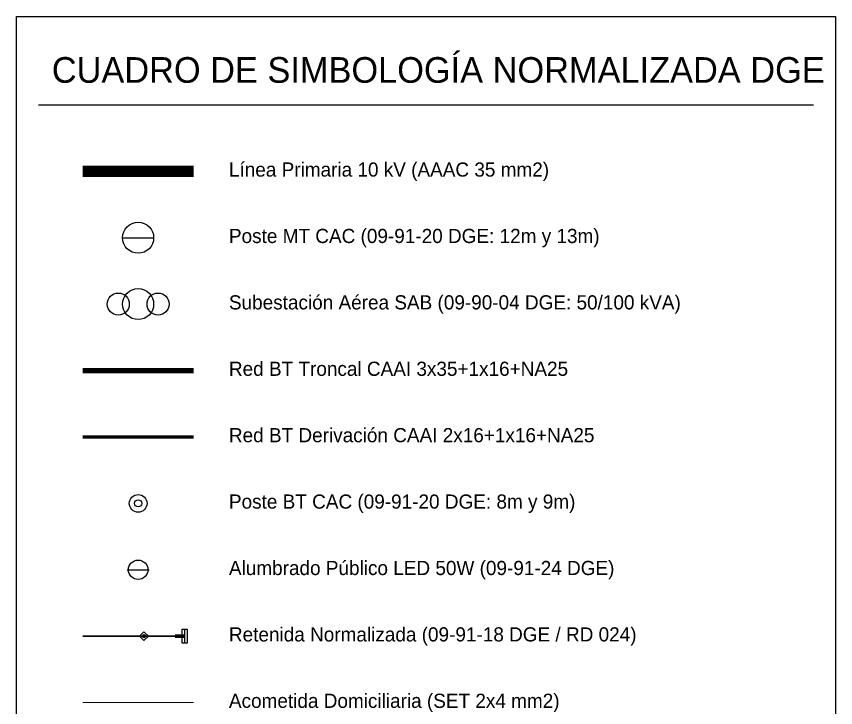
# Model space of a CAD drawing. Header units: metres. Extents: x 425183 to 427629, y 8434421 to 8436790.
# Drawn here: x 425780 to 425965, y 8435643.9 to 8435800 of the extents above; entities that cross this region are included whole.
import ezdxf

# ---------------------------------------------------------------- set-up
doc = ezdxf.new("R2010")
doc.units = ezdxf.units.M
for name, color, linetype in [('01_RED_MT_10KV_CONDUCTOR', 1, 'Continuous'), ('02_POSTES_MT_10KV', 1, 'Continuous'), ('03_SUBESTACIONES_SED', 2, 'Continuous'), ('04_RETENIDAS_MT_BT', 6, 'Continuous'), ('05_RED_BT_TRONCAL_CAAI', 3, 'Continuous'), ('06_RED_BT_DERIVACION_CAAI', 4, 'Continuous'), ('07_POSTES_BT_CAC', 5, 'Continuous'), ('08_ALUMBRADO_PUBLICO_LED', 30, 'Continuous'), ('09_CUADRO_LEYENDA_ROTULO', 7, 'Continuous'), ('11_ACOMETIDAS_DOMICILIARIAS', 4, 'Continuous')]:
    doc.layers.add(name, color=color, linetype=linetype)

msp = doc.modelspace()

# ---------------------------------------------------------------- linework, layer by layer
at = {"layer": '01_RED_MT_10KV_CONDUCTOR', "color": 1, "const_width": 2.5}
msp.add_lwpolyline([(425795, 8435765), (425820, 8435765)], dxfattribs=at)
at = {"layer": '02_POSTES_MT_10KV', "color": 1}
msp.add_line((425804, 8435750), (425811, 8435750), dxfattribs=at)
msp.add_circle((425807.5, 8435750), 3.5, dxfattribs=at)
at = {"layer": '03_SUBESTACIONES_SED', "color": 2}
for centre, radius in [((425803, 8435735), 2.5), ((425807.5, 8435735), 3.5), ((425812, 8435735), 2.5)]:
    msp.add_circle(centre, radius, dxfattribs=at)
at = {"layer": '04_RETENIDAS_MT_BT', "color": 7}
msp.add_line((425818, 8435661.6), (425818, 8435658.4), dxfattribs=at)
at = {"layer": '04_RETENIDAS_MT_BT', "color": 6}
msp.add_lwpolyline([(425818.6, 8435661.6), (425818.6, 8435658.4), (425817.4, 8435658.4), (425817.4, 8435661.6), (425818.6, 8435661.6)], dxfattribs=at)
at = {"layer": '04_RETENIDAS_MT_BT', "color": 6, "const_width": 0.35}
msp.add_lwpolyline([(425795, 8435660), (425818, 8435660)], dxfattribs=at)
at = {"layer": '04_RETENIDAS_MT_BT', "color": 2}
msp.add_lwpolyline([(425809.8, 8435660), (425808.8, 8435661), (425807.8, 8435660), (425808.8, 8435659), (425809.8, 8435660)], dxfattribs=at)
at = {"layer": '04_RETENIDAS_MT_BT', "color": 2, "const_width": 0.85}
msp.add_lwpolyline([(425815.8, 8435660), (425818, 8435660)], dxfattribs=at)
at = {"layer": '04_RETENIDAS_MT_BT', "color": 2}
msp.add_circle((425808.8, 8435660), 0.35, dxfattribs=at)
at = {"layer": '05_RED_BT_TRONCAL_CAAI', "color": 3, "const_width": 1.2}
msp.add_lwpolyline([(425795, 8435720), (425820, 8435720)], dxfattribs=at)
at = {"layer": '06_RED_BT_DERIVACION_CAAI', "color": 4, "const_width": 0.8}
msp.add_lwpolyline([(425795, 8435705), (425820, 8435705)], dxfattribs=at)
at = {"layer": '07_POSTES_BT_CAC', "color": 5}
for radius in [2, 0.8]:
    msp.add_circle((425807.5, 8435690), radius, dxfattribs=at)
at = {"layer": '08_ALUMBRADO_PUBLICO_LED', "color": 30}
msp.add_line((425805, 8435675), (425810, 8435675), dxfattribs=at)
msp.add_circle((425807.5, 8435675), 2.2, dxfattribs=at)
at = {"layer": '09_CUADRO_LEYENDA_ROTULO', "color": 7}
msp.add_line((425785, 8435780), (425960, 8435780), dxfattribs=at)
msp.add_lwpolyline([(425780, 8435800), (425965, 8435800), (425965, 8435550), (425780, 8435550), (425780, 8435800)], dxfattribs=at)
at = {"layer": '11_ACOMETIDAS_DOMICILIARIAS', "color": 4, "const_width": 0.2}
msp.add_lwpolyline([(425795, 8435645), (425820, 8435645)], dxfattribs=at)

# ---------------------------------------------------------------- texts
at = {"layer": '09_CUADRO_LEYENDA_ROTULO', "color": 7}
for s, height, p in [('CUADRO DE SIMBOLOGÍA NORMALIZADA DGE', 5.8, (425788, 8435785)), ('Línea Primaria 10 kV (AAAC 35 mm2)', 3.2, (425828, 8435763.8)), ('Poste MT CAC (09-91-20 DGE: 12m y 13m)', 3.2, (425828, 8435748.8)), ('Subestación Aérea SAB (09-90-04 DGE: 50/100 kVA)', 3.2, (425828, 8435733.8)), ('Red BT Troncal CAAI 3x35+1x16+NA25', 3.2, (425828, 8435718.8)), ('Red BT Derivación CAAI 2x16+1x16+NA25', 3.2, (425828, 8435703.8)), ('Poste BT CAC (09-91-20 DGE: 8m y 9m)', 3.2, (425828, 8435688.8)), ('Alumbrado Público LED 50W (09-91-24 DGE)', 3.2, (425828, 8435673.8)), ('Retenida Normalizada (09-91-18 DGE / RD 024)', 3.2, (425828, 8435658.8)), ('Acometida Domiciliaria (SET 2x4 mm2)', 3.2, (425828, 8435643.8))]:
    msp.add_text(s, height=height, dxfattribs=at).set_placement(p)

doc.saveas('drawing.dxf')
